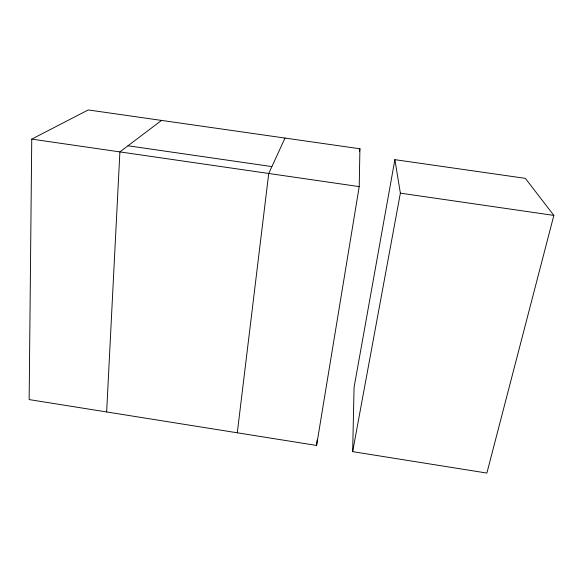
<?xml version="1.0" encoding="UTF-8"?>
<svg xmlns="http://www.w3.org/2000/svg" width="583" height="583" viewBox="0 0 583 583"><rect width="100%" height="100%" fill="white"/><g stroke="black" fill="none" stroke-linecap="round" stroke-linejoin="round"><path stroke-width="0.87" d="M31.752 139.118L29.15 399.588L316.591 445.448L359.208 186.604L359.922 148.774L88.215 109.939L31.752 139.118L359.208 186.604M352.657 451.65L354.07 387.374L394.873 159.662L525.349 178.354L553.85 215.411L486.878 473.061L352.657 451.65L400.375 193.148L394.873 159.662M106.638 411.955L119.894 151.901L161.513 120.411M316.591 445.448L317.123 440.034M237.288 432.797L268.727 173.486L285.014 138.069M359.485 151.463L359.922 148.774M127.983 145.779L271.889 166.592M400.375 193.148L553.85 215.411"/></g></svg>
